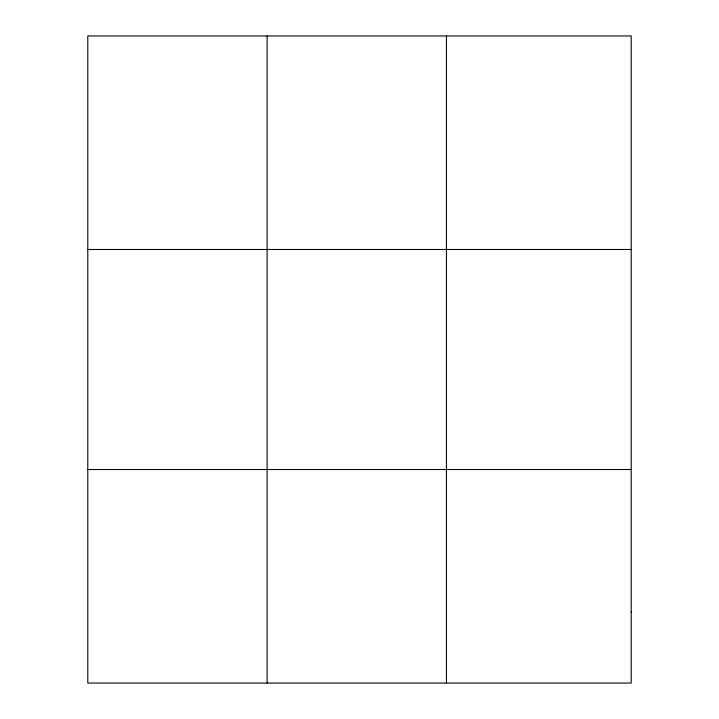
<?xml version="1.0" encoding="UTF-8"?>
<svg xmlns="http://www.w3.org/2000/svg" width="719" height="719" viewBox="0 0 719 719"><rect width="100%" height="100%" fill="white"/><g stroke="black" fill="none" stroke-linecap="round" stroke-linejoin="round"><path stroke-width="1.08" d="M267.117 35.95L267.117 683.05M446.445 35.95L446.445 683.05M87.799 249.493L631.201 249.493M87.799 469.507L631.201 469.507M631.201 611.869L631.201 683.05L87.799 683.05L87.799 35.95L631.201 35.95L631.201 611.869"/></g></svg>
